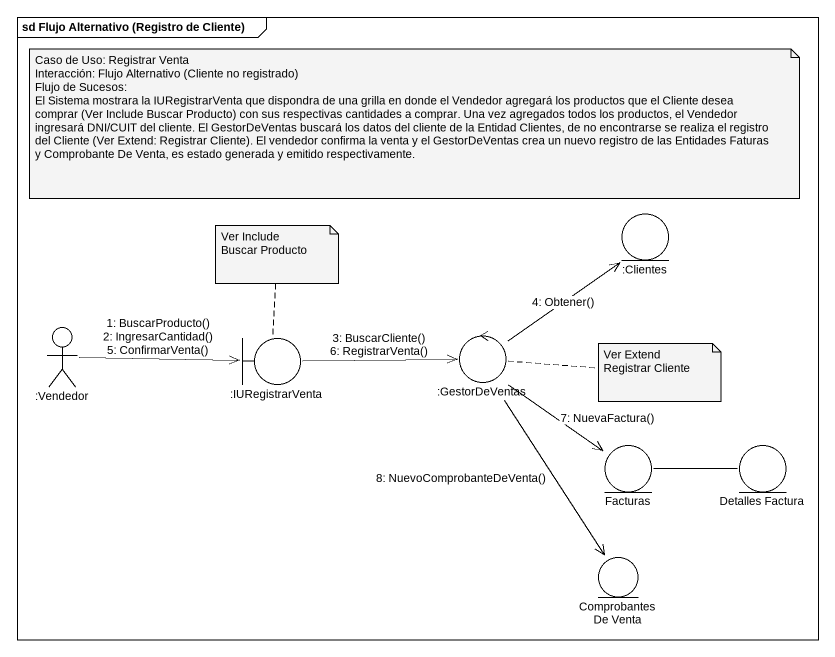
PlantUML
@startuml
mainframe sd Flujo Alternativo (Registro de Cliente)
entity ":Clientes" as Clientes
actor ":Vendedor" as Vendedor
boundary ":IURegistrarVenta" as IURegistrarVenta
control ":GestorDeVentas" as GestorDeVentas
entity Facturas
entity "Detalles Factura" as Detalles_Factura
entity "Comprobantes De Venta" as Comprobantes_De_Venta
Facturas -right- Detalles_Factura
Vendedor -right-> IURegistrarVenta : 1: BuscarProducto()\n2: IngresarCantidad()\n5: ConfirmarVenta()
IURegistrarVenta -right-> GestorDeVentas : 3: BuscarCliente()\n6: RegistrarVenta()
GestorDeVentas -up-> Clientes : 4: Obtener()
GestorDeVentas --> Facturas : 7: NuevaFactura()
GestorDeVentas --> Comprobantes_De_Venta : 8: NuevoComprobanteDeVenta()
note as N1
  Caso de Uso: Registrar Venta
  Interacción: Flujo Alternativo (Cliente no registrado)
  Flujo de Sucesos:
  El Sistema mostrara la IURegistrarVenta que dispondra de una grilla en donde el Vendedor agregará los productos que el Cliente desea comprar (Ver Include Buscar Producto) con sus respectivas cantidades a comprar. Una vez agregados todos los productos, el Vendedor ingresará DNI/CUIT del cliente. El GestorDeVentas buscará los datos del cliente de la Entidad Clientes, de no encontrarse se realiza el registro del Cliente (Ver Extend: Registrar Cliente). El vendedor confirma la venta y el GestorDeVentas crea un nuevo registro de las Entidades Faturas y Comprobante De Venta, es estado generada y emitido respectivamente.
end note
note top of IURegistrarVenta
  Ver Include
  Buscar Producto
end note
note right of GestorDeVentas
  Ver Extend
  Registrar Cliente
end note
@enduml
